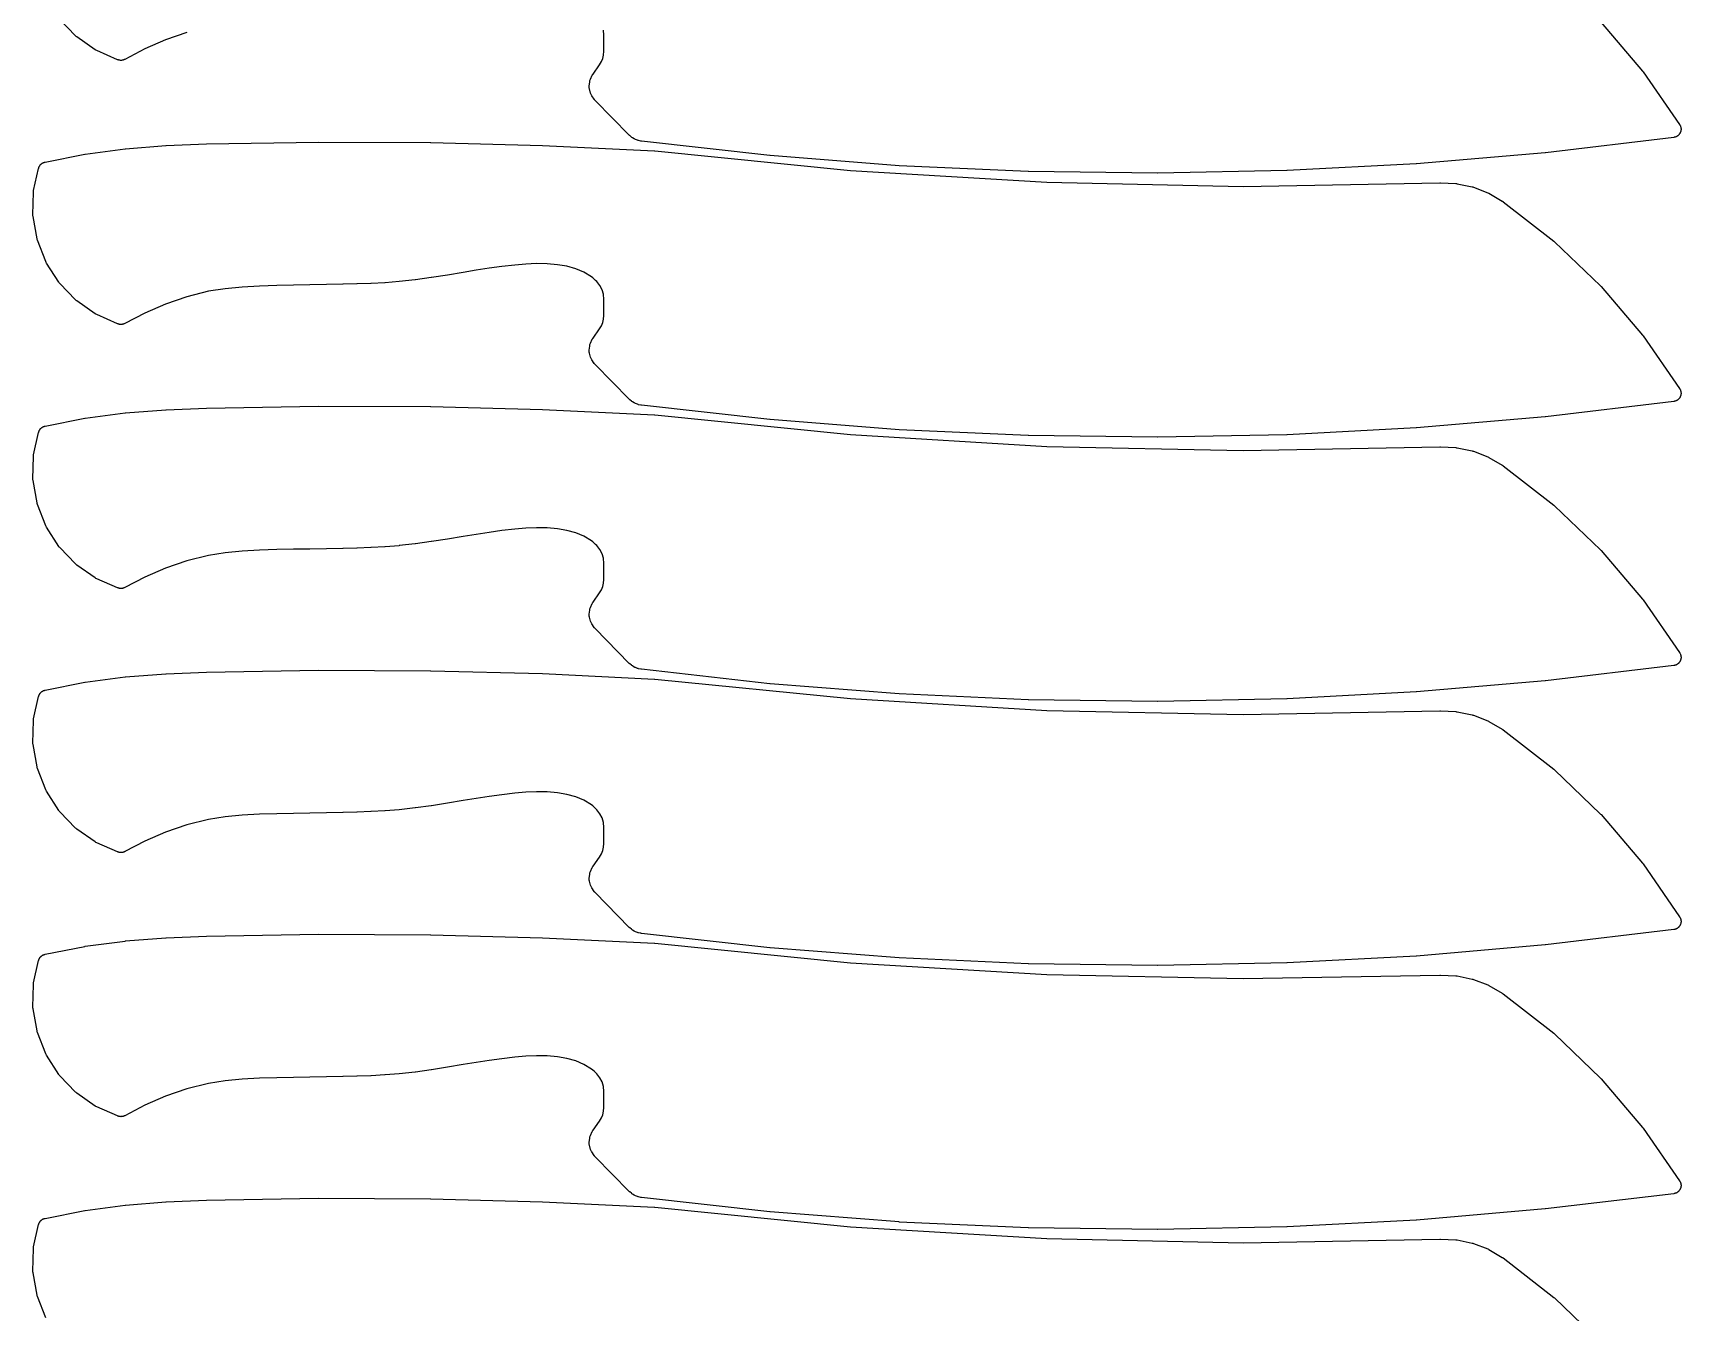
# Model space of a CAD drawing. Header units: metres. Extents: x 0 to 3000, y 0 to 1240.
# Drawn here: x 1597.8 to 1997.2, y 620 to 930 of the extents above; entities that cross this region are included whole.
import ezdxf

# ---------------------------------------------------------------- set-up
doc = ezdxf.new("R2010")
doc.units = ezdxf.units.M

msp = doc.modelspace()

# ---------------------------------------------------------------- linework, layer by layer
at = {"color": 1}
for points in [[(1635.11, 930.08), (1629.97, 928.3), (1624.96, 926.12), (1620.06, 923.58), (1620.05, 923.57), (1620.05, 923.57), (1619.96, 923.53), (1619.88, 923.5), (1619.87, 923.49), (1619.87, 923.49), (1619.78, 923.46), (1619.69, 923.43), (1619.69, 923.43), (1619.68, 923.43), (1619.59, 923.41), (1619.5, 923.39), (1619.49, 923.39), (1619.49, 923.38), (1619.4, 923.37), (1619.31, 923.36), (1619.3, 923.36), (1619.29, 923.36), (1619.2, 923.36), (1619.11, 923.35), (1619.1, 923.35), (1619.1, 923.35), (1619.01, 923.36), (1618.91, 923.37), (1618.91, 923.37), (1618.9, 923.37), (1618.81, 923.38), (1618.72, 923.4), (1618.71, 923.4), (1618.71, 923.4), (1618.62, 923.42), (1618.53, 923.45), (1618.52, 923.45), (1618.52, 923.45), (1618.43, 923.48), (1618.35, 923.51), (1618.34, 923.52), (1618.34, 923.52), (1613.26, 925.73), (1613.08, 925.82), (1612.92, 925.92), (1608.42, 929.05), (1608.26, 929.17), (1608.12, 929.31), (1604.32, 933.26)], [(1977.82, 932.55), (1987.87, 920.76), (1987.99, 920.6), (1996.82, 907.82), (1996.87, 907.74), (1996.92, 907.66), (1996.92, 907.65), (1996.92, 907.65), (1996.96, 907.57), (1997.01, 907.48), (1997.01, 907.48), (1997.01, 907.47), (1997.04, 907.39), (1997.08, 907.3), (1997.08, 907.29), (1997.08, 907.29), (1997.1, 907.2), (1997.13, 907.11), (1997.13, 907.1), (1997.13, 907.1), (1997.14, 907.01), (1997.16, 906.92), (1997.16, 906.91), (1997.16, 906.91), (1997.17, 906.81), (1997.17, 906.72), (1997.17, 906.71), (1997.17, 906.71), (1997.17, 906.62), (1997.17, 906.52), (1997.17, 906.52), (1997.17, 906.51), (1997.16, 906.42), (1997.14, 906.33), (1997.14, 906.32), (1997.14, 906.32), (1997.12, 906.23), (1997.1, 906.14), (1997.1, 906.13), (1997.1, 906.13), (1997.07, 906.04), (1997.04, 905.95), (1997.04, 905.95), (1997.03, 905.94), (1997, 905.86), (1996.96, 905.77), (1996.95, 905.77), (1996.95, 905.76), (1996.91, 905.68), (1996.86, 905.6), (1996.86, 905.6), (1996.85, 905.59), (1996.8, 905.52), (1996.75, 905.44), (1996.74, 905.44), (1996.74, 905.43), (1996.68, 905.36), (1996.62, 905.29), (1996.61, 905.29), (1996.61, 905.29), (1996.54, 905.22), (1996.47, 905.16), (1996.47, 905.16), (1996.47, 905.15), (1996.39, 905.1), (1996.32, 905.04), (1996.32, 905.04), (1996.31, 905.03), (1996.23, 904.98), (1996.15, 904.93), (1996.15, 904.93), (1996.14, 904.93), (1996.06, 904.89), (1995.98, 904.85), (1995.97, 904.85), (1995.97, 904.84), (1995.88, 904.81), (1995.79, 904.78), (1995.79, 904.78), (1995.78, 904.77), (1995.69, 904.75), (1995.6, 904.73), (1995.6, 904.72), (1995.59, 904.72), (1995.5, 904.71), (1995.41, 904.69), (1964.3, 900.98), (1964.24, 900.98), (1933.05, 898.29), (1932.99, 898.29), (1901.74, 896.63), (1901.68, 896.63), (1870.41, 896), (1870.34, 896), (1839.07, 896.4), (1839, 896.4), (1807.75, 897.82), (1807.68, 897.83), (1776.48, 900.28), (1776.41, 900.29), (1745.28, 903.77), (1745.28, 903.77), (1745.27, 903.77), (1745.18, 903.78), (1745.08, 903.8), (1745.08, 903.8), (1745.08, 903.8), (1744.59, 903.9), (1744.43, 903.94), (1744.27, 904), (1743.81, 904.18), (1743.66, 904.25), (1743.51, 904.33), (1743.09, 904.59), (1742.95, 904.68), (1742.82, 904.78), (1742.44, 905.11), (1742.38, 905.17), (1742.32, 905.22), (1734.04, 913.65), (1733.99, 913.71), (1733.93, 913.76), (1733.93, 913.76), (1733.92, 913.78), (1733.91, 913.79), (1733.86, 913.86), (1733.82, 913.92), (1733.22, 914.79), (1733.13, 914.94), (1733.05, 915.1), (1732.98, 915.26), (1732.93, 915.43), (1732.68, 916.42), (1732.63, 916.64), (1732.62, 916.87), (1732.62, 917.1), (1732.72, 918.12), (1732.74, 918.29), (1732.78, 918.47), (1732.84, 918.63), (1732.9, 918.79), (1733.35, 919.75), (1733.39, 919.82), (1733.43, 919.89), (1733.44, 919.9), (1733.45, 919.92), (1733.49, 919.99), (1733.53, 920.05), (1735.11, 922.27), (1735.58, 923.05), (1735.9, 923.83), (1736.09, 924.65), (1736.16, 925.56), (1736.16, 929.43), (1736.04, 930.68)], [(1600.91, 618.58), (1598.9, 623.74), (1598.84, 623.93), (1598.8, 624.12), (1597.85, 629.52), (1597.82, 629.71), (1597.82, 629.91), (1597.94, 635.39), (1597.96, 635.59), (1597.99, 635.78), (1599.2, 641.18), (1599.22, 641.26), (1599.23, 641.33), (1599.24, 641.35), (1599.25, 641.37), (1599.27, 641.44), (1599.3, 641.51), (1599.31, 641.53), (1599.32, 641.56), (1599.35, 641.62), (1599.38, 641.69), (1599.4, 641.71), (1599.41, 641.73), (1599.45, 641.79), (1599.48, 641.86), (1599.5, 641.88), (1599.51, 641.9), (1599.56, 641.96), (1599.6, 642.02), (1599.62, 642.03), (1599.63, 642.05), (1599.68, 642.11), (1599.73, 642.16), (1599.75, 642.18), (1599.77, 642.2), (1599.82, 642.24), (1599.88, 642.29), (1599.9, 642.31), (1599.92, 642.32), (1599.98, 642.37), (1600.03, 642.41), (1600.06, 642.42), (1600.08, 642.44), (1600.14, 642.47), (1600.2, 642.51), (1600.23, 642.52), (1600.25, 642.53), (1600.31, 642.56), (1600.38, 642.6), (1600.4, 642.6), (1600.43, 642.61), (1600.5, 642.64), (1600.57, 642.66), (1600.59, 642.67), (1600.61, 642.68), (1600.68, 642.69), (1600.76, 642.71), (1610.35, 644.63), (1610.48, 644.65), (1620.15, 645.92), (1620.25, 645.93), (1629.98, 646.69), (1630.06, 646.7), (1639.85, 647.1), (1639.88, 647.1), (1639.9, 647.1), (1667, 647.57), (1667.04, 647.57), (1694.15, 647.44), (1694.19, 647.44), (1721.28, 646.72), (1721.32, 646.72), (1748.4, 645.41), (1748.45, 645.41), (1748.5, 645.41), (1795.94, 640.67), (1843.47, 637.8), (1891.07, 636.8), (1938.74, 637.67), (1938.8, 637.67), (1938.86, 637.67), (1942.6, 637.51), (1942.76, 637.49), (1942.93, 637.47), (1946.56, 636.71), (1946.72, 636.67), (1946.87, 636.62), (1950.34, 635.28), (1950.49, 635.21), (1950.64, 635.14), (1953.86, 633.25), (1953.89, 633.23), (1953.92, 633.21), (1953.98, 633.17), (1954.03, 633.14), (1954.06, 633.12), (1954.08, 633.1), (1966.33, 623.55), (1966.49, 623.41), (1977.68, 612.7)]]:
    msp.add_lwpolyline(points, dxfattribs=at)
for points in [[(1733.93, 849.76), (1733.92, 849.78), (1733.91, 849.79), (1733.86, 849.86), (1733.82, 849.92), (1733.22, 850.79), (1733.13, 850.94), (1733.05, 851.1), (1732.98, 851.26), (1732.93, 851.43), (1732.68, 852.42), (1732.63, 852.64), (1732.62, 852.87), (1732.62, 853.1), (1732.72, 854.12), (1732.74, 854.29), (1732.78, 854.47), (1732.84, 854.63), (1732.9, 854.79), (1733.35, 855.75), (1733.39, 855.82), (1733.43, 855.89), (1733.44, 855.9), (1733.45, 855.92), (1733.49, 855.99), (1733.53, 856.05), (1735.11, 858.27), (1735.58, 859.05), (1735.9, 859.83), (1736.09, 860.65), (1736.16, 861.56), (1736.16, 865.43), (1736.04, 866.68), (1735.72, 867.77), (1735.19, 868.78), (1734.43, 869.75), (1734.15, 870.03), (1733.8, 870.35), (1733.45, 870.65), (1733.14, 870.9), (1731.32, 872.02), (1729.34, 872.85), (1727.19, 873.45), (1724.95, 873.84), (1722.38, 874.06), (1719.81, 874.09), (1717.21, 873.98), (1714.59, 873.75), (1711.47, 873.39), (1708.35, 872.96), (1705.22, 872.47), (1702.08, 871.96), (1698.24, 871.32), (1698.23, 871.32), (1694.38, 870.71), (1694.35, 870.71), (1690.5, 870.17), (1690.44, 870.17), (1686.58, 869.74), (1686.52, 869.73), (1683.16, 869.47), (1683.11, 869.46), (1679.75, 869.28), (1679.71, 869.28), (1676.34, 869.16), (1676.32, 869.16), (1672.95, 869.08), (1672.94, 869.08), (1668.93, 869), (1668.93, 869), (1664.93, 868.93), (1660.93, 868.86), (1656.93, 868.77), (1652.71, 868.65), (1648.53, 868.42), (1644.4, 868.02), (1640.36, 867.38), (1635.11, 866.08), (1629.97, 864.3), (1624.96, 862.12), (1620.06, 859.58), (1620.05, 859.57), (1620.05, 859.57), (1619.96, 859.53), (1619.88, 859.5), (1619.87, 859.49), (1619.87, 859.49), (1619.78, 859.46), (1619.69, 859.43), (1619.69, 859.43), (1619.68, 859.43), (1619.59, 859.41), (1619.5, 859.39), (1619.49, 859.39), (1619.49, 859.38), (1619.4, 859.37), (1619.31, 859.36), (1619.3, 859.36), (1619.29, 859.36), (1619.2, 859.36), (1619.11, 859.35), (1619.1, 859.35), (1619.1, 859.35), (1619.01, 859.36), (1618.91, 859.37), (1618.91, 859.37), (1618.9, 859.37), (1618.81, 859.38), (1618.72, 859.4), (1618.71, 859.4), (1618.71, 859.4), (1618.62, 859.42), (1618.53, 859.45), (1618.52, 859.45), (1618.52, 859.45), (1618.43, 859.48), (1618.35, 859.51), (1618.34, 859.52), (1618.34, 859.52), (1613.26, 861.73), (1613.08, 861.82), (1612.92, 861.92), (1608.42, 865.05), (1608.26, 865.17), (1608.12, 865.31), (1604.32, 869.26), (1604.19, 869.41), (1604.07, 869.57), (1601.09, 874.23), (1600.99, 874.4), (1600.91, 874.58), (1598.9, 879.74), (1598.84, 879.93), (1598.8, 880.12), (1597.85, 885.52), (1597.82, 885.71), (1597.82, 885.91), (1597.94, 891.39), (1597.96, 891.59), (1597.99, 891.78), (1599.2, 897.18), (1599.22, 897.26), (1599.23, 897.33), (1599.24, 897.35), (1599.25, 897.37), (1599.27, 897.44), (1599.3, 897.51), (1599.31, 897.53), (1599.32, 897.56), (1599.35, 897.62), (1599.38, 897.69), (1599.4, 897.71), (1599.41, 897.73), (1599.45, 897.79), (1599.48, 897.86), (1599.5, 897.88), (1599.51, 897.9), (1599.56, 897.96), (1599.6, 898.02), (1599.62, 898.03), (1599.63, 898.05), (1599.68, 898.11), (1599.73, 898.16), (1599.75, 898.18), (1599.77, 898.2), (1599.82, 898.24), (1599.88, 898.29), (1599.9, 898.31), (1599.92, 898.32), (1599.98, 898.37), (1600.03, 898.41), (1600.06, 898.42), (1600.08, 898.44), (1600.14, 898.47), (1600.2, 898.51), (1600.23, 898.52), (1600.25, 898.53), (1600.31, 898.56), (1600.38, 898.6), (1600.4, 898.6), (1600.43, 898.61), (1600.5, 898.64), (1600.57, 898.66), (1600.59, 898.67), (1600.61, 898.68), (1600.68, 898.69), (1600.76, 898.71), (1610.35, 900.63), (1610.48, 900.65), (1620.15, 901.92), (1620.25, 901.93), (1629.98, 902.69), (1630.06, 902.7), (1639.85, 903.1), (1639.88, 903.1), (1639.9, 903.1), (1667, 903.57), (1667.04, 903.57), (1694.15, 903.44), (1694.19, 903.44), (1721.28, 902.72), (1721.32, 902.72), (1748.4, 901.41), (1748.45, 901.41), (1748.5, 901.41), (1795.94, 896.67), (1843.47, 893.8), (1891.07, 892.8), (1938.74, 893.67), (1938.8, 893.67), (1938.86, 893.67), (1942.6, 893.51), (1942.76, 893.49), (1942.93, 893.47), (1946.56, 892.71), (1946.72, 892.67), (1946.87, 892.62), (1950.34, 891.28), (1950.49, 891.21), (1950.64, 891.14), (1953.86, 889.25), (1953.89, 889.23), (1953.92, 889.21), (1953.98, 889.17), (1954.03, 889.14), (1954.06, 889.12), (1954.08, 889.1), (1966.33, 879.55), (1966.49, 879.41), (1977.68, 868.7), (1977.82, 868.55), (1987.87, 856.76), (1987.99, 856.6), (1996.82, 843.82), (1996.87, 843.74), (1996.92, 843.66), (1996.92, 843.65), (1996.92, 843.65), (1996.96, 843.57), (1997.01, 843.48), (1997.01, 843.48), (1997.01, 843.47), (1997.04, 843.39), (1997.08, 843.3), (1997.08, 843.29), (1997.08, 843.29), (1997.1, 843.2), (1997.13, 843.11), (1997.13, 843.1), (1997.13, 843.1), (1997.14, 843.01), (1997.16, 842.92), (1997.16, 842.91), (1997.16, 842.91), (1997.17, 842.81), (1997.17, 842.72), (1997.17, 842.71), (1997.17, 842.71), (1997.17, 842.62), (1997.17, 842.52), (1997.17, 842.52), (1997.17, 842.51), (1997.16, 842.42), (1997.14, 842.33), (1997.14, 842.32), (1997.14, 842.32), (1997.12, 842.23), (1997.1, 842.14), (1997.1, 842.13), (1997.1, 842.13), (1997.07, 842.04), (1997.04, 841.95), (1997.04, 841.95), (1997.03, 841.94), (1997, 841.86), (1996.96, 841.77), (1996.95, 841.77), (1996.95, 841.76), (1996.91, 841.68), (1996.86, 841.6), (1996.86, 841.6), (1996.85, 841.59), (1996.8, 841.52), (1996.75, 841.44), (1996.74, 841.44), (1996.74, 841.43), (1996.68, 841.36), (1996.62, 841.29), (1996.61, 841.29), (1996.61, 841.29), (1996.54, 841.22), (1996.47, 841.16), (1996.47, 841.16), (1996.47, 841.15), (1996.39, 841.1), (1996.32, 841.04), (1996.32, 841.04), (1996.31, 841.03), (1996.23, 840.98), (1996.15, 840.93), (1996.15, 840.93), (1996.14, 840.93), (1996.06, 840.89), (1995.98, 840.85), (1995.97, 840.85), (1995.97, 840.84), (1995.88, 840.81), (1995.79, 840.78), (1995.79, 840.78), (1995.78, 840.77), (1995.69, 840.75), (1995.6, 840.73), (1995.6, 840.72), (1995.59, 840.72), (1995.5, 840.71), (1995.41, 840.69), (1964.3, 836.98), (1964.24, 836.98), (1933.05, 834.29), (1932.99, 834.29), (1901.74, 832.63), (1901.68, 832.63), (1870.41, 832), (1870.34, 832), (1839.07, 832.4), (1839, 832.4), (1807.75, 833.82), (1807.68, 833.83), (1776.48, 836.28), (1776.41, 836.29), (1745.28, 839.77), (1745.28, 839.77), (1745.27, 839.77), (1745.18, 839.78), (1745.08, 839.8), (1745.08, 839.8), (1745.08, 839.8), (1744.59, 839.9), (1744.43, 839.94), (1744.27, 840), (1743.81, 840.18), (1743.66, 840.25), (1743.51, 840.33), (1743.09, 840.59), (1742.95, 840.68), (1742.82, 840.78), (1742.44, 841.11), (1742.38, 841.17), (1742.32, 841.22), (1734.04, 849.65), (1733.99, 849.71), (1733.93, 849.76)], [(1733.93, 785.76), (1733.92, 785.78), (1733.91, 785.79), (1733.86, 785.86), (1733.82, 785.92), (1733.22, 786.79), (1733.13, 786.94), (1733.05, 787.1), (1732.98, 787.26), (1732.93, 787.43), (1732.68, 788.42), (1732.63, 788.64), (1732.62, 788.87), (1732.62, 789.1), (1732.72, 790.12), (1732.74, 790.29), (1732.78, 790.47), (1732.84, 790.63), (1732.9, 790.79), (1733.35, 791.75), (1733.39, 791.82), (1733.43, 791.89), (1733.44, 791.9), (1733.45, 791.92), (1733.49, 791.99), (1733.53, 792.05), (1735.11, 794.27), (1735.58, 795.05), (1735.9, 795.83), (1736.09, 796.65), (1736.16, 797.56), (1736.16, 801.43), (1736.04, 802.68), (1735.72, 803.77), (1735.19, 804.78), (1734.43, 805.75), (1734.15, 806.03), (1733.8, 806.35), (1733.45, 806.65), (1733.14, 806.9), (1731.32, 808.02), (1729.34, 808.85), (1727.19, 809.45), (1724.95, 809.84), (1722.38, 810.06), (1719.81, 810.09), (1717.21, 809.98), (1714.59, 809.75), (1711.47, 809.39), (1708.35, 808.96), (1705.22, 808.47), (1702.08, 807.96), (1698.24, 807.32), (1698.23, 807.32), (1694.38, 806.71), (1694.35, 806.71), (1690.5, 806.17), (1690.44, 806.17), (1686.58, 805.74), (1686.52, 805.73), (1683.16, 805.47), (1683.11, 805.46), (1679.75, 805.28), (1679.71, 805.28), (1676.34, 805.16), (1676.32, 805.16), (1672.95, 805.08), (1672.94, 805.08), (1668.93, 805), (1668.93, 805), (1664.93, 804.93), (1660.93, 804.86), (1656.93, 804.77), (1652.71, 804.65), (1648.53, 804.42), (1644.4, 804.02), (1640.36, 803.38), (1635.11, 802.08), (1629.97, 800.3), (1624.96, 798.12), (1620.06, 795.58), (1620.05, 795.57), (1620.05, 795.57), (1619.96, 795.53), (1619.88, 795.5), (1619.87, 795.49), (1619.87, 795.49), (1619.78, 795.46), (1619.69, 795.43), (1619.69, 795.43), (1619.68, 795.43), (1619.59, 795.41), (1619.5, 795.39), (1619.49, 795.39), (1619.49, 795.38), (1619.4, 795.37), (1619.31, 795.36), (1619.3, 795.36), (1619.29, 795.36), (1619.2, 795.36), (1619.11, 795.35), (1619.1, 795.35), (1619.1, 795.35), (1619.01, 795.36), (1618.91, 795.37), (1618.91, 795.37), (1618.9, 795.37), (1618.81, 795.38), (1618.72, 795.4), (1618.71, 795.4), (1618.71, 795.4), (1618.62, 795.42), (1618.53, 795.45), (1618.52, 795.45), (1618.52, 795.45), (1618.43, 795.48), (1618.35, 795.51), (1618.34, 795.52), (1618.34, 795.52), (1613.26, 797.73), (1613.08, 797.82), (1612.92, 797.92), (1608.42, 801.05), (1608.26, 801.17), (1608.12, 801.31), (1604.32, 805.26), (1604.19, 805.41), (1604.07, 805.57), (1601.09, 810.23), (1600.99, 810.4), (1600.91, 810.58), (1598.9, 815.74), (1598.84, 815.93), (1598.8, 816.12), (1597.85, 821.52), (1597.82, 821.71), (1597.82, 821.91), (1597.94, 827.39), (1597.96, 827.59), (1597.99, 827.78), (1599.2, 833.18), (1599.22, 833.26), (1599.23, 833.33), (1599.24, 833.35), (1599.25, 833.37), (1599.27, 833.44), (1599.3, 833.51), (1599.31, 833.53), (1599.32, 833.56), (1599.35, 833.62), (1599.38, 833.69), (1599.4, 833.71), (1599.41, 833.73), (1599.45, 833.79), (1599.48, 833.86), (1599.5, 833.88), (1599.51, 833.9), (1599.56, 833.96), (1599.6, 834.02), (1599.62, 834.03), (1599.63, 834.05), (1599.68, 834.11), (1599.73, 834.16), (1599.75, 834.18), (1599.77, 834.2), (1599.82, 834.24), (1599.88, 834.29), (1599.9, 834.31), (1599.92, 834.32), (1599.98, 834.37), (1600.03, 834.41), (1600.06, 834.42), (1600.08, 834.44), (1600.14, 834.47), (1600.2, 834.51), (1600.23, 834.52), (1600.25, 834.53), (1600.31, 834.56), (1600.38, 834.6), (1600.4, 834.6), (1600.43, 834.61), (1600.5, 834.64), (1600.57, 834.66), (1600.59, 834.67), (1600.61, 834.68), (1600.68, 834.69), (1600.76, 834.71), (1610.35, 836.63), (1610.48, 836.65), (1620.15, 837.92), (1620.25, 837.93), (1629.98, 838.69), (1630.06, 838.7), (1639.85, 839.1), (1639.88, 839.1), (1639.9, 839.1), (1667, 839.57), (1667.04, 839.57), (1694.15, 839.44), (1694.19, 839.44), (1721.28, 838.72), (1721.32, 838.72), (1748.4, 837.41), (1748.45, 837.41), (1748.5, 837.41), (1795.94, 832.67), (1843.47, 829.8), (1891.07, 828.8), (1938.74, 829.67), (1938.8, 829.67), (1938.86, 829.67), (1942.6, 829.51), (1942.76, 829.49), (1942.93, 829.47), (1946.56, 828.71), (1946.72, 828.67), (1946.87, 828.62), (1950.34, 827.28), (1950.49, 827.21), (1950.64, 827.14), (1953.86, 825.25), (1953.89, 825.23), (1953.92, 825.21), (1953.98, 825.17), (1954.03, 825.14), (1954.06, 825.12), (1954.08, 825.1), (1966.33, 815.55), (1966.49, 815.41), (1977.68, 804.7), (1977.82, 804.55), (1987.87, 792.76), (1987.99, 792.6), (1996.82, 779.82), (1996.87, 779.74), (1996.92, 779.66), (1996.92, 779.65), (1996.92, 779.65), (1996.96, 779.57), (1997.01, 779.48), (1997.01, 779.48), (1997.01, 779.47), (1997.04, 779.39), (1997.08, 779.3), (1997.08, 779.29), (1997.08, 779.29), (1997.1, 779.2), (1997.13, 779.11), (1997.13, 779.1), (1997.13, 779.1), (1997.14, 779.01), (1997.16, 778.92), (1997.16, 778.91), (1997.16, 778.91), (1997.17, 778.81), (1997.17, 778.72), (1997.17, 778.71), (1997.17, 778.71), (1997.17, 778.62), (1997.17, 778.52), (1997.17, 778.52), (1997.17, 778.51), (1997.16, 778.42), (1997.14, 778.33), (1997.14, 778.32), (1997.14, 778.32), (1997.12, 778.23), (1997.1, 778.14), (1997.1, 778.13), (1997.1, 778.13), (1997.07, 778.04), (1997.04, 777.95), (1997.04, 777.95), (1997.03, 777.94), (1997, 777.86), (1996.96, 777.77), (1996.95, 777.77), (1996.95, 777.76), (1996.91, 777.68), (1996.86, 777.6), (1996.86, 777.6), (1996.85, 777.59), (1996.8, 777.52), (1996.75, 777.44), (1996.74, 777.44), (1996.74, 777.43), (1996.68, 777.36), (1996.62, 777.29), (1996.61, 777.29), (1996.61, 777.29), (1996.54, 777.22), (1996.47, 777.16), (1996.47, 777.16), (1996.47, 777.15), (1996.39, 777.1), (1996.32, 777.04), (1996.32, 777.04), (1996.31, 777.03), (1996.23, 776.98), (1996.15, 776.93), (1996.15, 776.93), (1996.14, 776.93), (1996.06, 776.89), (1995.98, 776.85), (1995.97, 776.85), (1995.97, 776.84), (1995.88, 776.81), (1995.79, 776.78), (1995.79, 776.78), (1995.78, 776.77), (1995.69, 776.75), (1995.6, 776.73), (1995.6, 776.72), (1995.59, 776.72), (1995.5, 776.71), (1995.41, 776.69), (1964.3, 772.98), (1964.24, 772.98), (1933.05, 770.29), (1932.99, 770.29), (1901.74, 768.63), (1901.68, 768.63), (1870.41, 768), (1870.34, 768), (1839.07, 768.4), (1839, 768.4), (1807.75, 769.82), (1807.68, 769.83), (1776.48, 772.28), (1776.41, 772.29), (1745.28, 775.77), (1745.28, 775.77), (1745.27, 775.77), (1745.18, 775.78), (1745.08, 775.8), (1745.08, 775.8), (1745.08, 775.8), (1744.59, 775.9), (1744.43, 775.94), (1744.27, 776), (1743.81, 776.18), (1743.66, 776.25), (1743.51, 776.33), (1743.09, 776.59), (1742.95, 776.68), (1742.82, 776.78), (1742.44, 777.11), (1742.38, 777.17), (1742.32, 777.22), (1734.04, 785.65), (1733.99, 785.71), (1733.93, 785.76)], [(1733.93, 721.76), (1733.92, 721.78), (1733.91, 721.79), (1733.86, 721.86), (1733.82, 721.92), (1733.22, 722.79), (1733.13, 722.94), (1733.05, 723.1), (1732.98, 723.26), (1732.93, 723.43), (1732.68, 724.42), (1732.63, 724.64), (1732.62, 724.87), (1732.62, 725.1), (1732.72, 726.12), (1732.74, 726.29), (1732.78, 726.47), (1732.84, 726.63), (1732.9, 726.79), (1733.35, 727.75), (1733.39, 727.82), (1733.43, 727.89), (1733.44, 727.9), (1733.45, 727.92), (1733.49, 727.99), (1733.53, 728.05), (1735.11, 730.27), (1735.58, 731.05), (1735.9, 731.83), (1736.09, 732.65), (1736.16, 733.56), (1736.16, 737.43), (1736.04, 738.68), (1735.72, 739.77), (1735.19, 740.78), (1734.43, 741.75), (1734.15, 742.03), (1733.8, 742.35), (1733.45, 742.65), (1733.14, 742.9), (1731.32, 744.02), (1729.34, 744.85), (1727.19, 745.45), (1724.95, 745.84), (1722.38, 746.06), (1719.81, 746.09), (1717.21, 745.98), (1714.59, 745.75), (1711.47, 745.39), (1708.35, 744.96), (1705.22, 744.47), (1702.08, 743.96), (1698.24, 743.32), (1698.23, 743.32), (1694.38, 742.71), (1694.35, 742.71), (1690.5, 742.17), (1690.44, 742.17), (1686.58, 741.74), (1686.52, 741.73), (1683.16, 741.47), (1683.11, 741.46), (1679.75, 741.28), (1679.71, 741.28), (1676.34, 741.16), (1676.32, 741.16), (1672.95, 741.08), (1672.94, 741.08), (1668.93, 741), (1668.93, 741), (1664.93, 740.93), (1660.93, 740.86), (1656.93, 740.77), (1652.71, 740.65), (1648.53, 740.42), (1644.4, 740.02), (1640.36, 739.38), (1635.11, 738.08), (1629.97, 736.3), (1624.96, 734.12), (1620.06, 731.58), (1620.05, 731.57), (1620.05, 731.57), (1619.96, 731.53), (1619.88, 731.5), (1619.87, 731.49), (1619.87, 731.49), (1619.78, 731.46), (1619.69, 731.43), (1619.69, 731.43), (1619.68, 731.43), (1619.59, 731.41), (1619.5, 731.39), (1619.49, 731.39), (1619.49, 731.38), (1619.4, 731.37), (1619.31, 731.36), (1619.3, 731.36), (1619.29, 731.36), (1619.2, 731.36), (1619.11, 731.35), (1619.1, 731.35), (1619.1, 731.35), (1619.01, 731.36), (1618.91, 731.37), (1618.91, 731.37), (1618.9, 731.37), (1618.81, 731.38), (1618.72, 731.4), (1618.71, 731.4), (1618.71, 731.4), (1618.62, 731.42), (1618.53, 731.45), (1618.52, 731.45), (1618.52, 731.45), (1618.43, 731.48), (1618.35, 731.51), (1618.34, 731.52), (1618.34, 731.52), (1613.26, 733.73), (1613.08, 733.82), (1612.92, 733.92), (1608.42, 737.05), (1608.26, 737.17), (1608.12, 737.31), (1604.32, 741.26), (1604.19, 741.41), (1604.07, 741.57), (1601.09, 746.23), (1600.99, 746.4), (1600.91, 746.58), (1598.9, 751.74), (1598.84, 751.93), (1598.8, 752.12), (1597.85, 757.52), (1597.82, 757.71), (1597.82, 757.91), (1597.94, 763.39), (1597.96, 763.59), (1597.99, 763.78), (1599.2, 769.18), (1599.22, 769.26), (1599.23, 769.33), (1599.24, 769.35), (1599.25, 769.37), (1599.27, 769.44), (1599.3, 769.51), (1599.31, 769.53), (1599.32, 769.56), (1599.35, 769.62), (1599.38, 769.69), (1599.4, 769.71), (1599.41, 769.73), (1599.45, 769.79), (1599.48, 769.86), (1599.5, 769.88), (1599.51, 769.9), (1599.56, 769.96), (1599.6, 770.02), (1599.62, 770.03), (1599.63, 770.05), (1599.68, 770.11), (1599.73, 770.16), (1599.75, 770.18), (1599.77, 770.2), (1599.82, 770.24), (1599.88, 770.29), (1599.9, 770.31), (1599.92, 770.32), (1599.98, 770.37), (1600.03, 770.41), (1600.06, 770.42), (1600.08, 770.44), (1600.14, 770.47), (1600.2, 770.51), (1600.23, 770.52), (1600.25, 770.53), (1600.31, 770.56), (1600.38, 770.6), (1600.4, 770.6), (1600.43, 770.61), (1600.5, 770.64), (1600.57, 770.66), (1600.59, 770.67), (1600.61, 770.68), (1600.68, 770.69), (1600.76, 770.71), (1610.35, 772.63), (1610.48, 772.65), (1620.15, 773.92), (1620.25, 773.93), (1629.98, 774.69), (1630.06, 774.7), (1639.85, 775.1), (1639.88, 775.1), (1639.9, 775.1), (1667, 775.57), (1667.04, 775.57), (1694.15, 775.44), (1694.19, 775.44), (1721.28, 774.72), (1721.32, 774.72), (1748.4, 773.41), (1748.45, 773.41), (1748.5, 773.41), (1795.94, 768.67), (1843.47, 765.8), (1891.07, 764.8), (1938.74, 765.67), (1938.8, 765.67), (1938.86, 765.67), (1942.6, 765.51), (1942.76, 765.49), (1942.93, 765.47), (1946.56, 764.71), (1946.72, 764.67), (1946.87, 764.62), (1950.34, 763.28), (1950.49, 763.21), (1950.64, 763.14), (1953.86, 761.25), (1953.89, 761.23), (1953.92, 761.21), (1953.98, 761.17), (1954.03, 761.14), (1954.06, 761.12), (1954.08, 761.1), (1966.33, 751.55), (1966.49, 751.41), (1977.68, 740.7), (1977.82, 740.55), (1987.87, 728.76), (1987.99, 728.6), (1996.82, 715.82), (1996.87, 715.74), (1996.92, 715.66), (1996.92, 715.65), (1996.92, 715.65), (1996.96, 715.57), (1997.01, 715.48), (1997.01, 715.48), (1997.01, 715.47), (1997.04, 715.39), (1997.08, 715.3), (1997.08, 715.29), (1997.08, 715.29), (1997.1, 715.2), (1997.13, 715.11), (1997.13, 715.1), (1997.13, 715.1), (1997.14, 715.01), (1997.16, 714.92), (1997.16, 714.91), (1997.16, 714.91), (1997.17, 714.81), (1997.17, 714.72), (1997.17, 714.71), (1997.17, 714.71), (1997.17, 714.62), (1997.17, 714.52), (1997.17, 714.52), (1997.17, 714.51), (1997.16, 714.42), (1997.14, 714.33), (1997.14, 714.32), (1997.14, 714.32), (1997.12, 714.23), (1997.1, 714.14), (1997.1, 714.13), (1997.1, 714.13), (1997.07, 714.04), (1997.04, 713.95), (1997.04, 713.95), (1997.03, 713.94), (1997, 713.86), (1996.96, 713.77), (1996.95, 713.77), (1996.95, 713.76), (1996.91, 713.68), (1996.86, 713.6), (1996.86, 713.6), (1996.85, 713.59), (1996.8, 713.52), (1996.75, 713.44), (1996.74, 713.44), (1996.74, 713.43), (1996.68, 713.36), (1996.62, 713.29), (1996.61, 713.29), (1996.61, 713.29), (1996.54, 713.22), (1996.47, 713.16), (1996.47, 713.16), (1996.47, 713.15), (1996.39, 713.1), (1996.32, 713.04), (1996.32, 713.04), (1996.31, 713.03), (1996.23, 712.98), (1996.15, 712.93), (1996.15, 712.93), (1996.14, 712.93), (1996.06, 712.89), (1995.98, 712.85), (1995.97, 712.85), (1995.97, 712.84), (1995.88, 712.81), (1995.79, 712.78), (1995.79, 712.78), (1995.78, 712.77), (1995.69, 712.75), (1995.6, 712.73), (1995.6, 712.72), (1995.59, 712.72), (1995.5, 712.71), (1995.41, 712.69), (1964.3, 708.98), (1964.24, 708.98), (1933.05, 706.29), (1932.99, 706.29), (1901.74, 704.63), (1901.68, 704.63), (1870.41, 704), (1870.34, 704), (1839.07, 704.4), (1839, 704.4), (1807.75, 705.82), (1807.68, 705.83), (1776.48, 708.28), (1776.41, 708.29), (1745.28, 711.77), (1745.28, 711.77), (1745.27, 711.77), (1745.18, 711.78), (1745.08, 711.8), (1745.08, 711.8), (1745.08, 711.8), (1744.59, 711.9), (1744.43, 711.94), (1744.27, 712), (1743.81, 712.18), (1743.66, 712.25), (1743.51, 712.33), (1743.09, 712.59), (1742.95, 712.68), (1742.82, 712.78), (1742.44, 713.11), (1742.38, 713.17), (1742.32, 713.22), (1734.04, 721.65), (1733.99, 721.71), (1733.93, 721.76)], [(1733.93, 657.76), (1733.92, 657.78), (1733.91, 657.79), (1733.86, 657.86), (1733.82, 657.92), (1733.22, 658.79), (1733.13, 658.94), (1733.05, 659.1), (1732.98, 659.26), (1732.93, 659.43), (1732.68, 660.42), (1732.63, 660.64), (1732.62, 660.87), (1732.62, 661.1), (1732.72, 662.12), (1732.74, 662.29), (1732.78, 662.47), (1732.84, 662.63), (1732.9, 662.79), (1733.35, 663.75), (1733.39, 663.82), (1733.43, 663.89), (1733.44, 663.9), (1733.45, 663.92), (1733.49, 663.99), (1733.53, 664.05), (1735.11, 666.27), (1735.58, 667.05), (1735.9, 667.83), (1736.09, 668.65), (1736.16, 669.56), (1736.16, 673.43), (1736.04, 674.68), (1735.72, 675.77), (1735.19, 676.78), (1734.43, 677.75), (1734.15, 678.03), (1733.8, 678.35), (1733.45, 678.65), (1733.14, 678.9), (1731.32, 680.02), (1729.34, 680.85), (1727.19, 681.45), (1724.95, 681.84), (1722.38, 682.06), (1719.81, 682.09), (1717.21, 681.98), (1714.59, 681.75), (1711.47, 681.39), (1708.35, 680.96), (1705.22, 680.47), (1702.08, 679.96), (1698.24, 679.32), (1698.23, 679.32), (1694.38, 678.71), (1694.35, 678.71), (1690.5, 678.17), (1690.44, 678.17), (1686.58, 677.74), (1686.52, 677.73), (1683.16, 677.47), (1683.11, 677.46), (1679.75, 677.28), (1679.71, 677.28), (1676.34, 677.16), (1676.32, 677.16), (1672.95, 677.08), (1672.94, 677.08), (1668.93, 677), (1668.93, 677), (1664.93, 676.93), (1660.93, 676.86), (1656.93, 676.77), (1652.71, 676.65), (1648.53, 676.42), (1644.4, 676.02), (1640.36, 675.38), (1635.11, 674.08), (1629.97, 672.3), (1624.96, 670.12), (1620.06, 667.58), (1620.05, 667.57), (1620.05, 667.57), (1619.96, 667.53), (1619.88, 667.5), (1619.87, 667.49), (1619.87, 667.49), (1619.78, 667.46), (1619.69, 667.43), (1619.69, 667.43), (1619.68, 667.43), (1619.59, 667.41), (1619.5, 667.39), (1619.49, 667.39), (1619.49, 667.38), (1619.4, 667.37), (1619.31, 667.36), (1619.3, 667.36), (1619.29, 667.36), (1619.2, 667.36), (1619.11, 667.35), (1619.1, 667.35), (1619.1, 667.35), (1619.01, 667.36), (1618.91, 667.37), (1618.91, 667.37), (1618.9, 667.37), (1618.81, 667.38), (1618.72, 667.4), (1618.71, 667.4), (1618.71, 667.4), (1618.62, 667.42), (1618.53, 667.45), (1618.52, 667.45), (1618.52, 667.45), (1618.43, 667.48), (1618.35, 667.51), (1618.34, 667.52), (1618.34, 667.52), (1613.26, 669.73), (1613.08, 669.82), (1612.92, 669.92), (1608.42, 673.05), (1608.26, 673.17), (1608.12, 673.31), (1604.32, 677.26), (1604.19, 677.41), (1604.07, 677.57), (1601.09, 682.23), (1600.99, 682.4), (1600.91, 682.58), (1598.9, 687.74), (1598.84, 687.93), (1598.8, 688.12), (1597.85, 693.52), (1597.82, 693.71), (1597.82, 693.91), (1597.94, 699.39), (1597.96, 699.59), (1597.99, 699.78), (1599.2, 705.18), (1599.22, 705.26), (1599.23, 705.33), (1599.24, 705.35), (1599.25, 705.37), (1599.27, 705.44), (1599.3, 705.51), (1599.31, 705.53), (1599.32, 705.56), (1599.35, 705.62), (1599.38, 705.69), (1599.4, 705.71), (1599.41, 705.73), (1599.45, 705.79), (1599.48, 705.86), (1599.5, 705.88), (1599.51, 705.9), (1599.56, 705.96), (1599.6, 706.02), (1599.62, 706.03), (1599.63, 706.05), (1599.68, 706.11), (1599.73, 706.16), (1599.75, 706.18), (1599.77, 706.2), (1599.82, 706.24), (1599.88, 706.29), (1599.9, 706.31), (1599.92, 706.32), (1599.98, 706.37), (1600.03, 706.41), (1600.06, 706.42), (1600.08, 706.44), (1600.14, 706.47), (1600.2, 706.51), (1600.23, 706.52), (1600.25, 706.53), (1600.31, 706.56), (1600.38, 706.6), (1600.4, 706.6), (1600.43, 706.61), (1600.5, 706.64), (1600.57, 706.66), (1600.59, 706.67), (1600.61, 706.68), (1600.68, 706.69), (1600.76, 706.71), (1610.35, 708.63), (1610.48, 708.65), (1620.15, 709.92), (1620.25, 709.93), (1629.98, 710.69), (1630.06, 710.7), (1639.85, 711.1), (1639.88, 711.1), (1639.9, 711.1), (1667, 711.57), (1667.04, 711.57), (1694.15, 711.44), (1694.19, 711.44), (1721.28, 710.72), (1721.32, 710.72), (1748.4, 709.41), (1748.45, 709.41), (1748.5, 709.41), (1795.94, 704.67), (1843.47, 701.8), (1891.07, 700.8), (1938.74, 701.67), (1938.8, 701.67), (1938.86, 701.67), (1942.6, 701.51), (1942.76, 701.49), (1942.93, 701.47), (1946.56, 700.71), (1946.72, 700.67), (1946.87, 700.62), (1950.34, 699.28), (1950.49, 699.21), (1950.64, 699.14), (1953.86, 697.25), (1953.89, 697.23), (1953.92, 697.21), (1953.98, 697.17), (1954.03, 697.14), (1954.06, 697.12), (1954.08, 697.1), (1966.33, 687.55), (1966.49, 687.41), (1977.68, 676.7), (1977.82, 676.55), (1987.87, 664.76), (1987.99, 664.6), (1996.82, 651.82), (1996.87, 651.74), (1996.92, 651.66), (1996.92, 651.65), (1996.92, 651.65), (1996.96, 651.57), (1997.01, 651.48), (1997.01, 651.48), (1997.01, 651.47), (1997.04, 651.39), (1997.08, 651.3), (1997.08, 651.29), (1997.08, 651.29), (1997.1, 651.2), (1997.13, 651.11), (1997.13, 651.1), (1997.13, 651.1), (1997.14, 651.01), (1997.16, 650.92), (1997.16, 650.91), (1997.16, 650.91), (1997.17, 650.81), (1997.17, 650.72), (1997.17, 650.71), (1997.17, 650.71), (1997.17, 650.62), (1997.17, 650.52), (1997.17, 650.52), (1997.17, 650.51), (1997.16, 650.42), (1997.14, 650.33), (1997.14, 650.32), (1997.14, 650.32), (1997.12, 650.23), (1997.1, 650.14), (1997.1, 650.13), (1997.1, 650.13), (1997.07, 650.04), (1997.04, 649.95), (1997.04, 649.95), (1997.03, 649.94), (1997, 649.86), (1996.96, 649.77), (1996.95, 649.77), (1996.95, 649.76), (1996.91, 649.68), (1996.86, 649.6), (1996.86, 649.6), (1996.85, 649.59), (1996.8, 649.52), (1996.75, 649.44), (1996.74, 649.44), (1996.74, 649.43), (1996.68, 649.36), (1996.62, 649.29), (1996.61, 649.29), (1996.61, 649.29), (1996.54, 649.22), (1996.47, 649.16), (1996.47, 649.16), (1996.47, 649.15), (1996.39, 649.1), (1996.32, 649.04), (1996.32, 649.04), (1996.31, 649.03), (1996.23, 648.98), (1996.15, 648.93), (1996.15, 648.93), (1996.14, 648.93), (1996.06, 648.89), (1995.98, 648.85), (1995.97, 648.85), (1995.97, 648.84), (1995.88, 648.81), (1995.79, 648.78), (1995.79, 648.78), (1995.78, 648.77), (1995.69, 648.75), (1995.6, 648.73), (1995.6, 648.72), (1995.59, 648.72), (1995.5, 648.71), (1995.41, 648.69), (1964.3, 644.98), (1964.24, 644.98), (1933.05, 642.29), (1932.99, 642.29), (1901.74, 640.63), (1901.68, 640.63), (1870.41, 640), (1870.34, 640), (1839.07, 640.4), (1839, 640.4), (1807.75, 641.82), (1807.68, 641.83), (1776.48, 644.28), (1776.41, 644.29), (1745.28, 647.77), (1745.28, 647.77), (1745.27, 647.77), (1745.18, 647.78), (1745.08, 647.8), (1745.08, 647.8), (1745.08, 647.8), (1744.59, 647.9), (1744.43, 647.94), (1744.27, 648), (1743.81, 648.18), (1743.66, 648.25), (1743.51, 648.33), (1743.09, 648.59), (1742.95, 648.68), (1742.82, 648.78), (1742.44, 649.11), (1742.38, 649.17), (1742.32, 649.22), (1734.04, 657.65), (1733.99, 657.71), (1733.93, 657.76)]]:
    msp.add_lwpolyline(points, close=True, dxfattribs=at)

doc.saveas('drawing.dxf')
